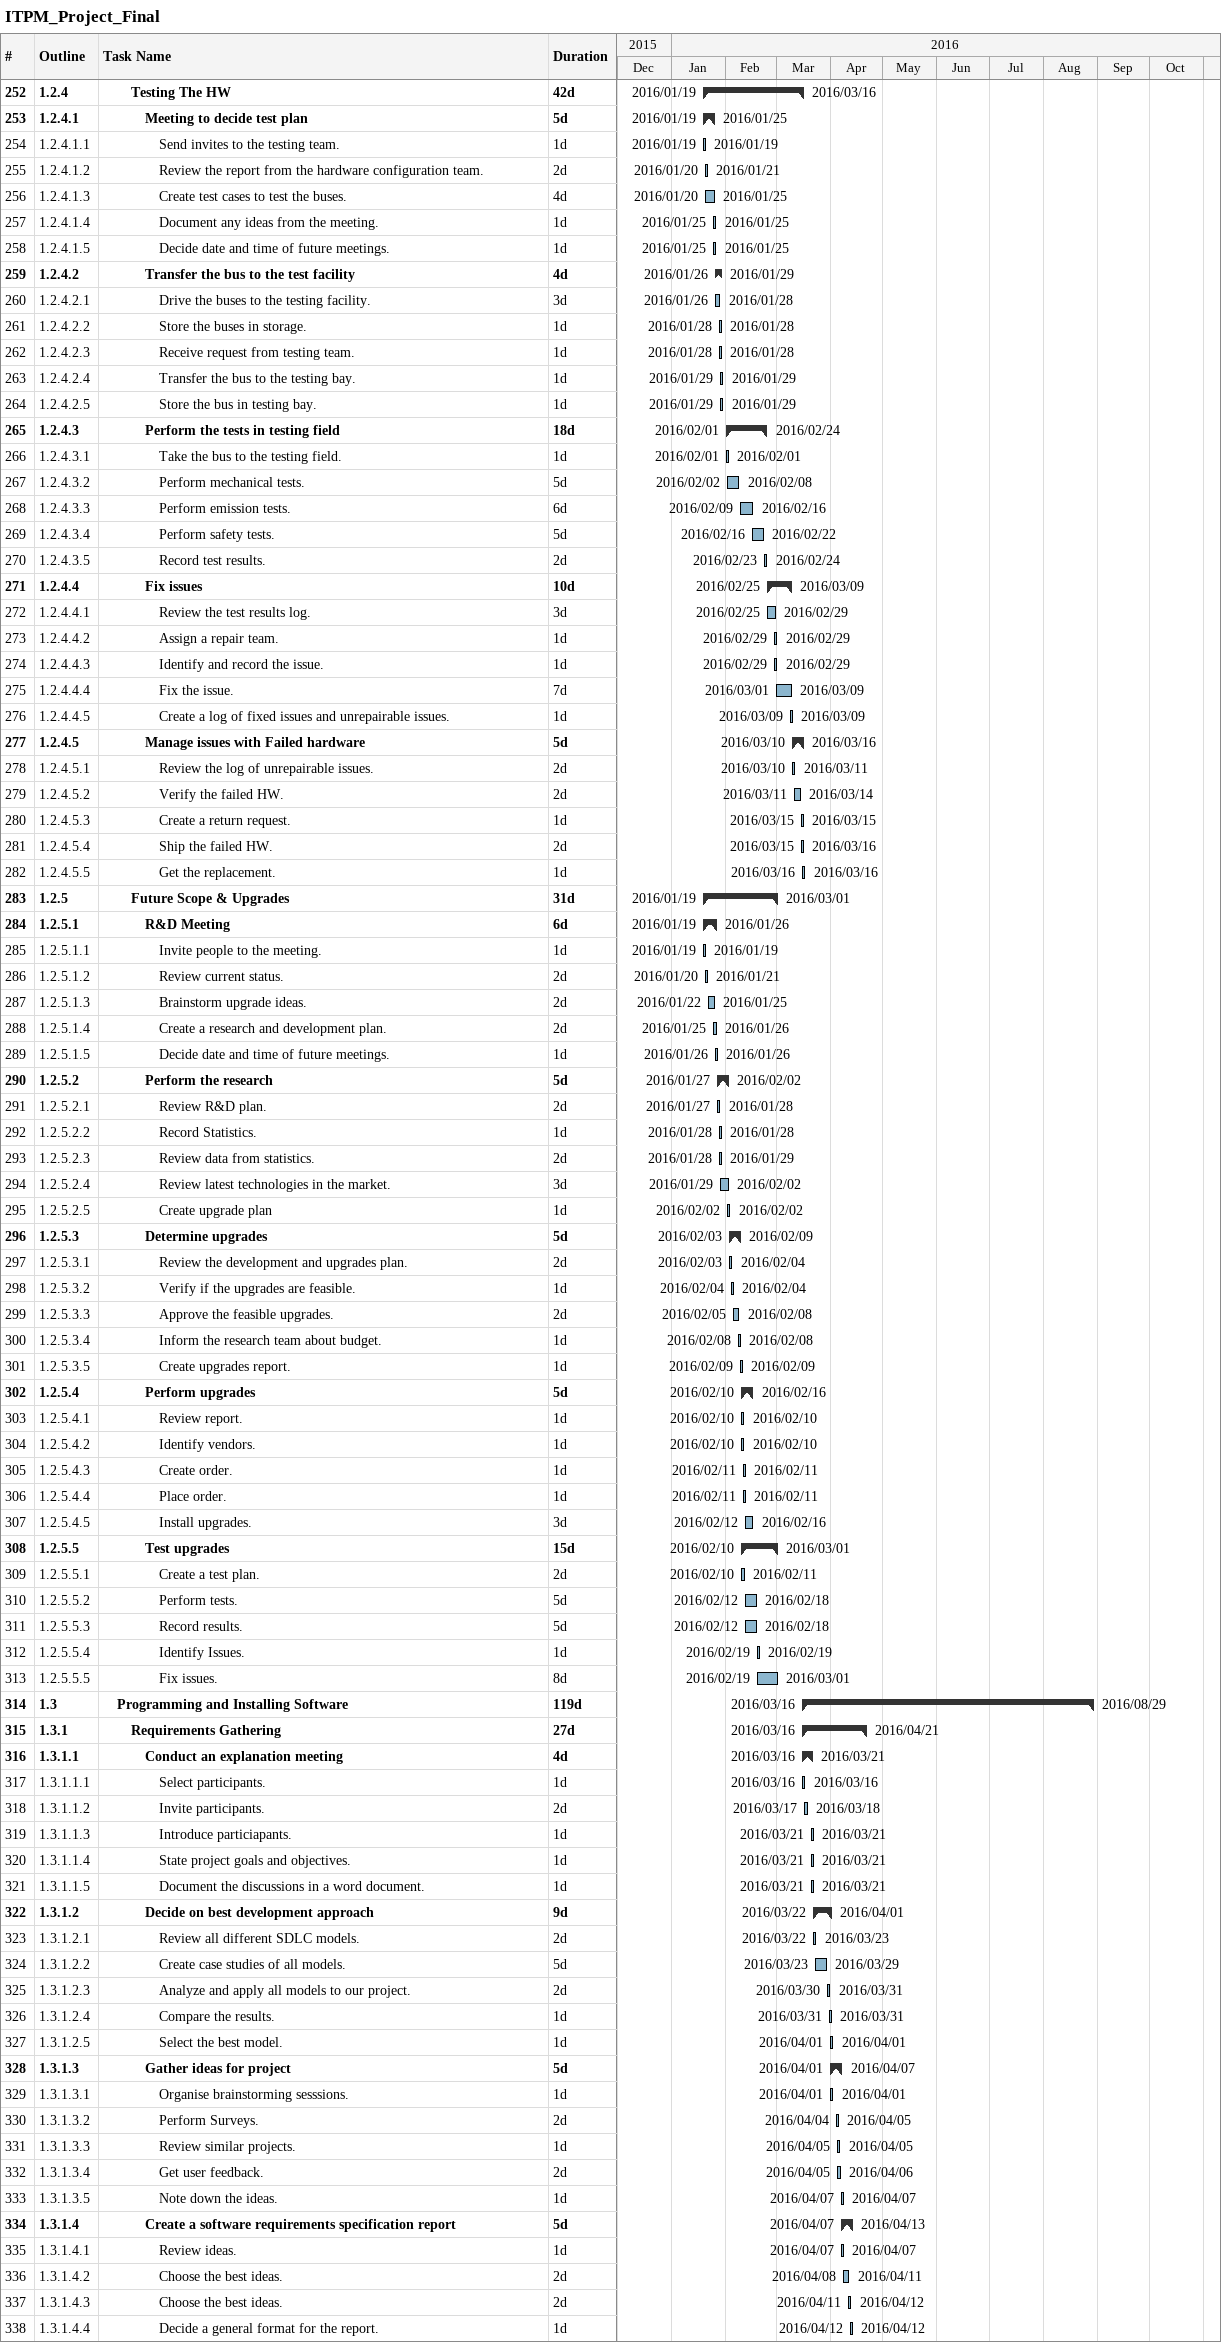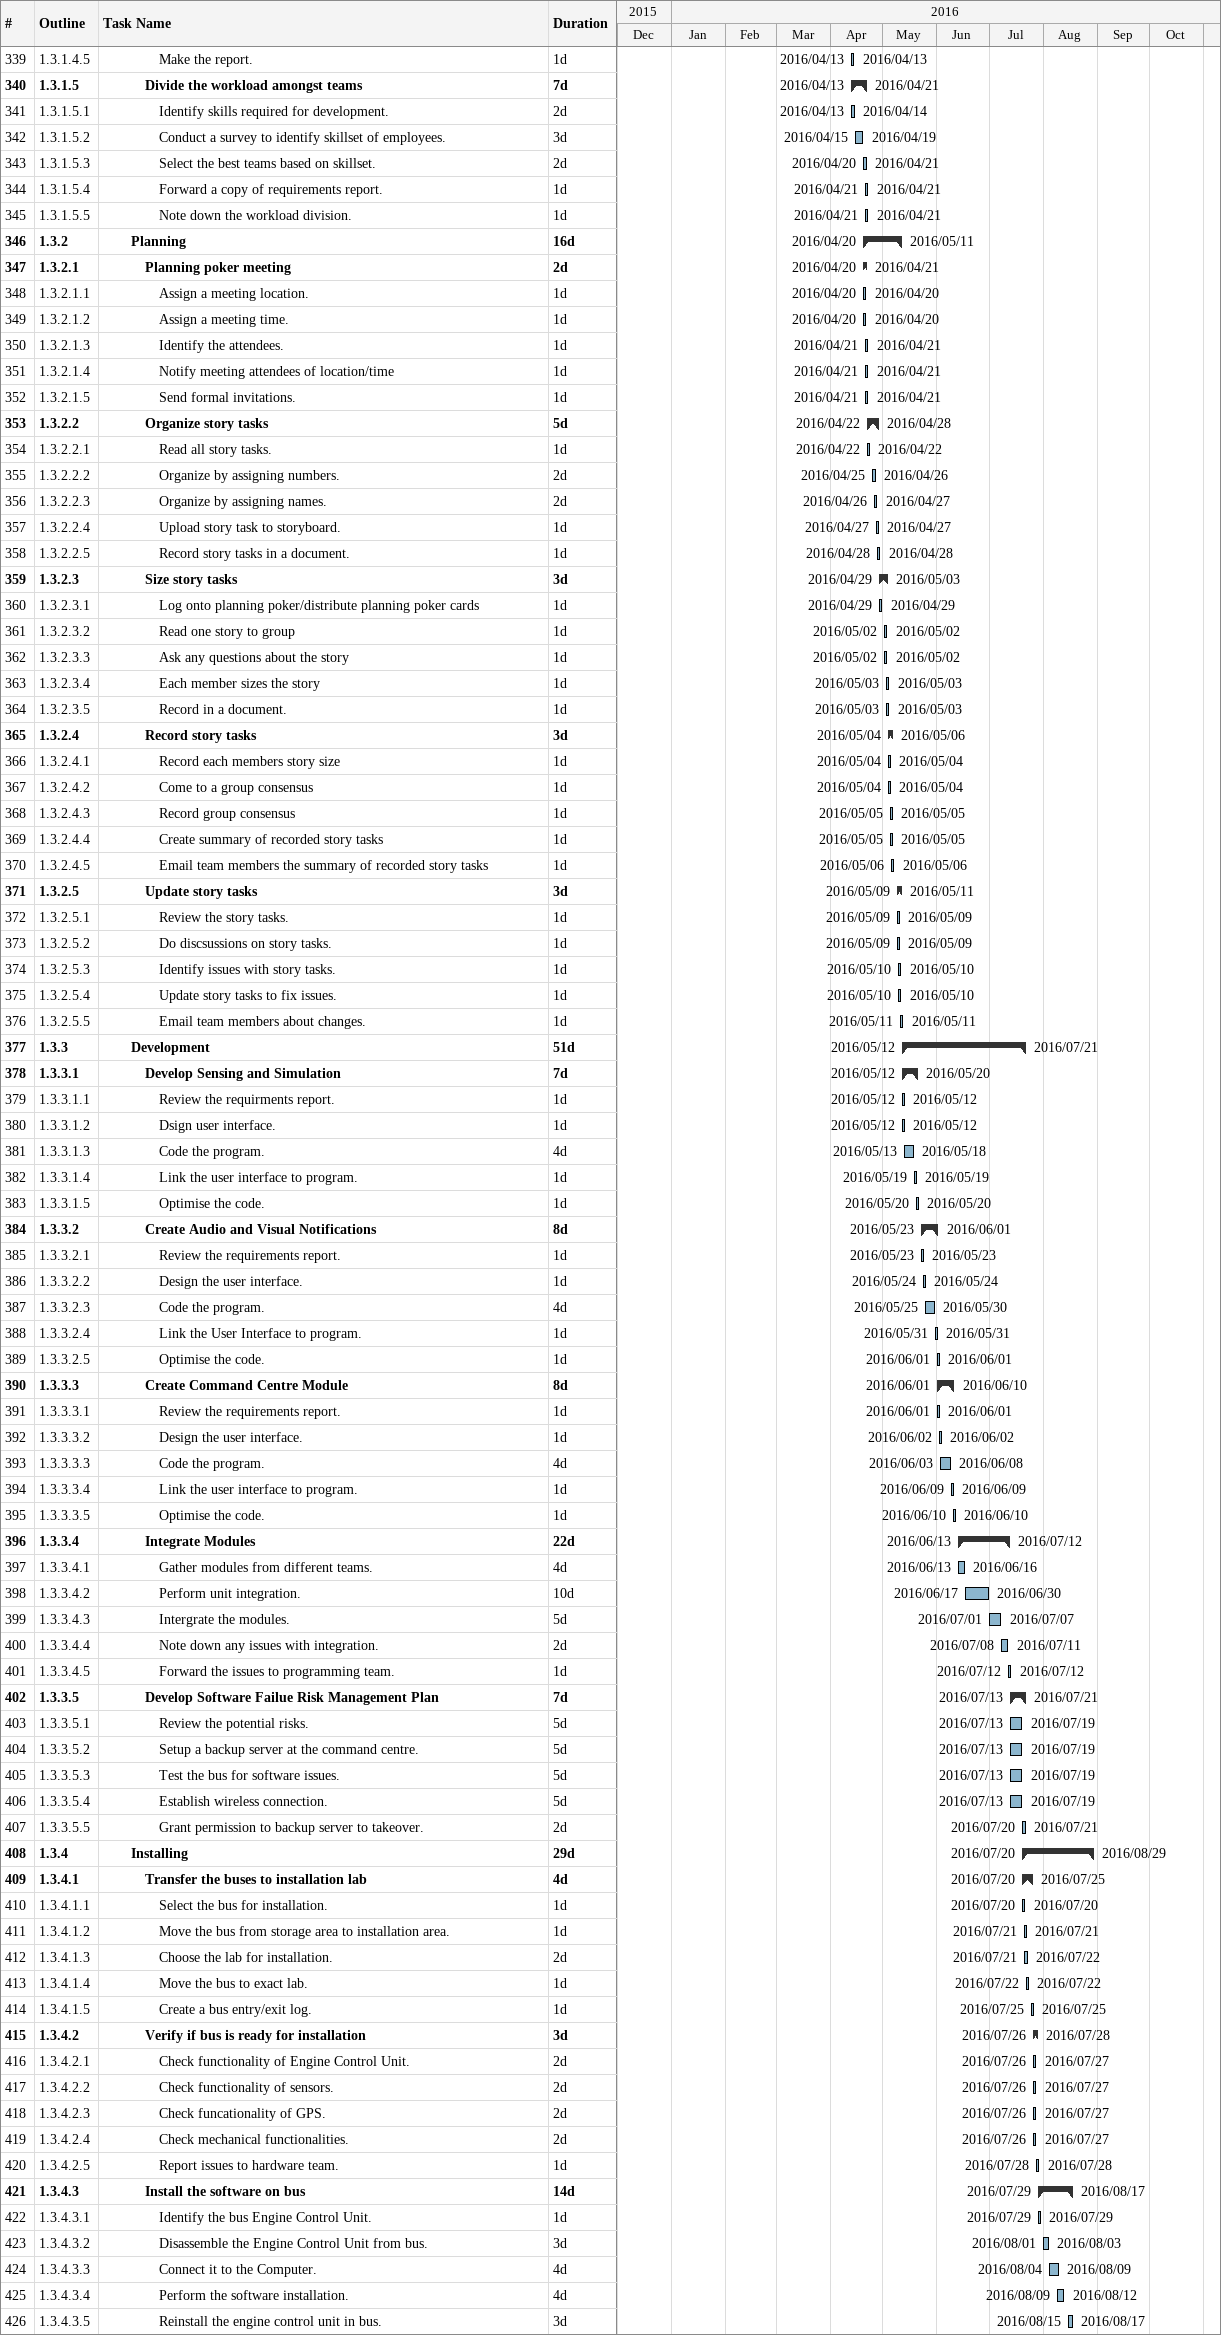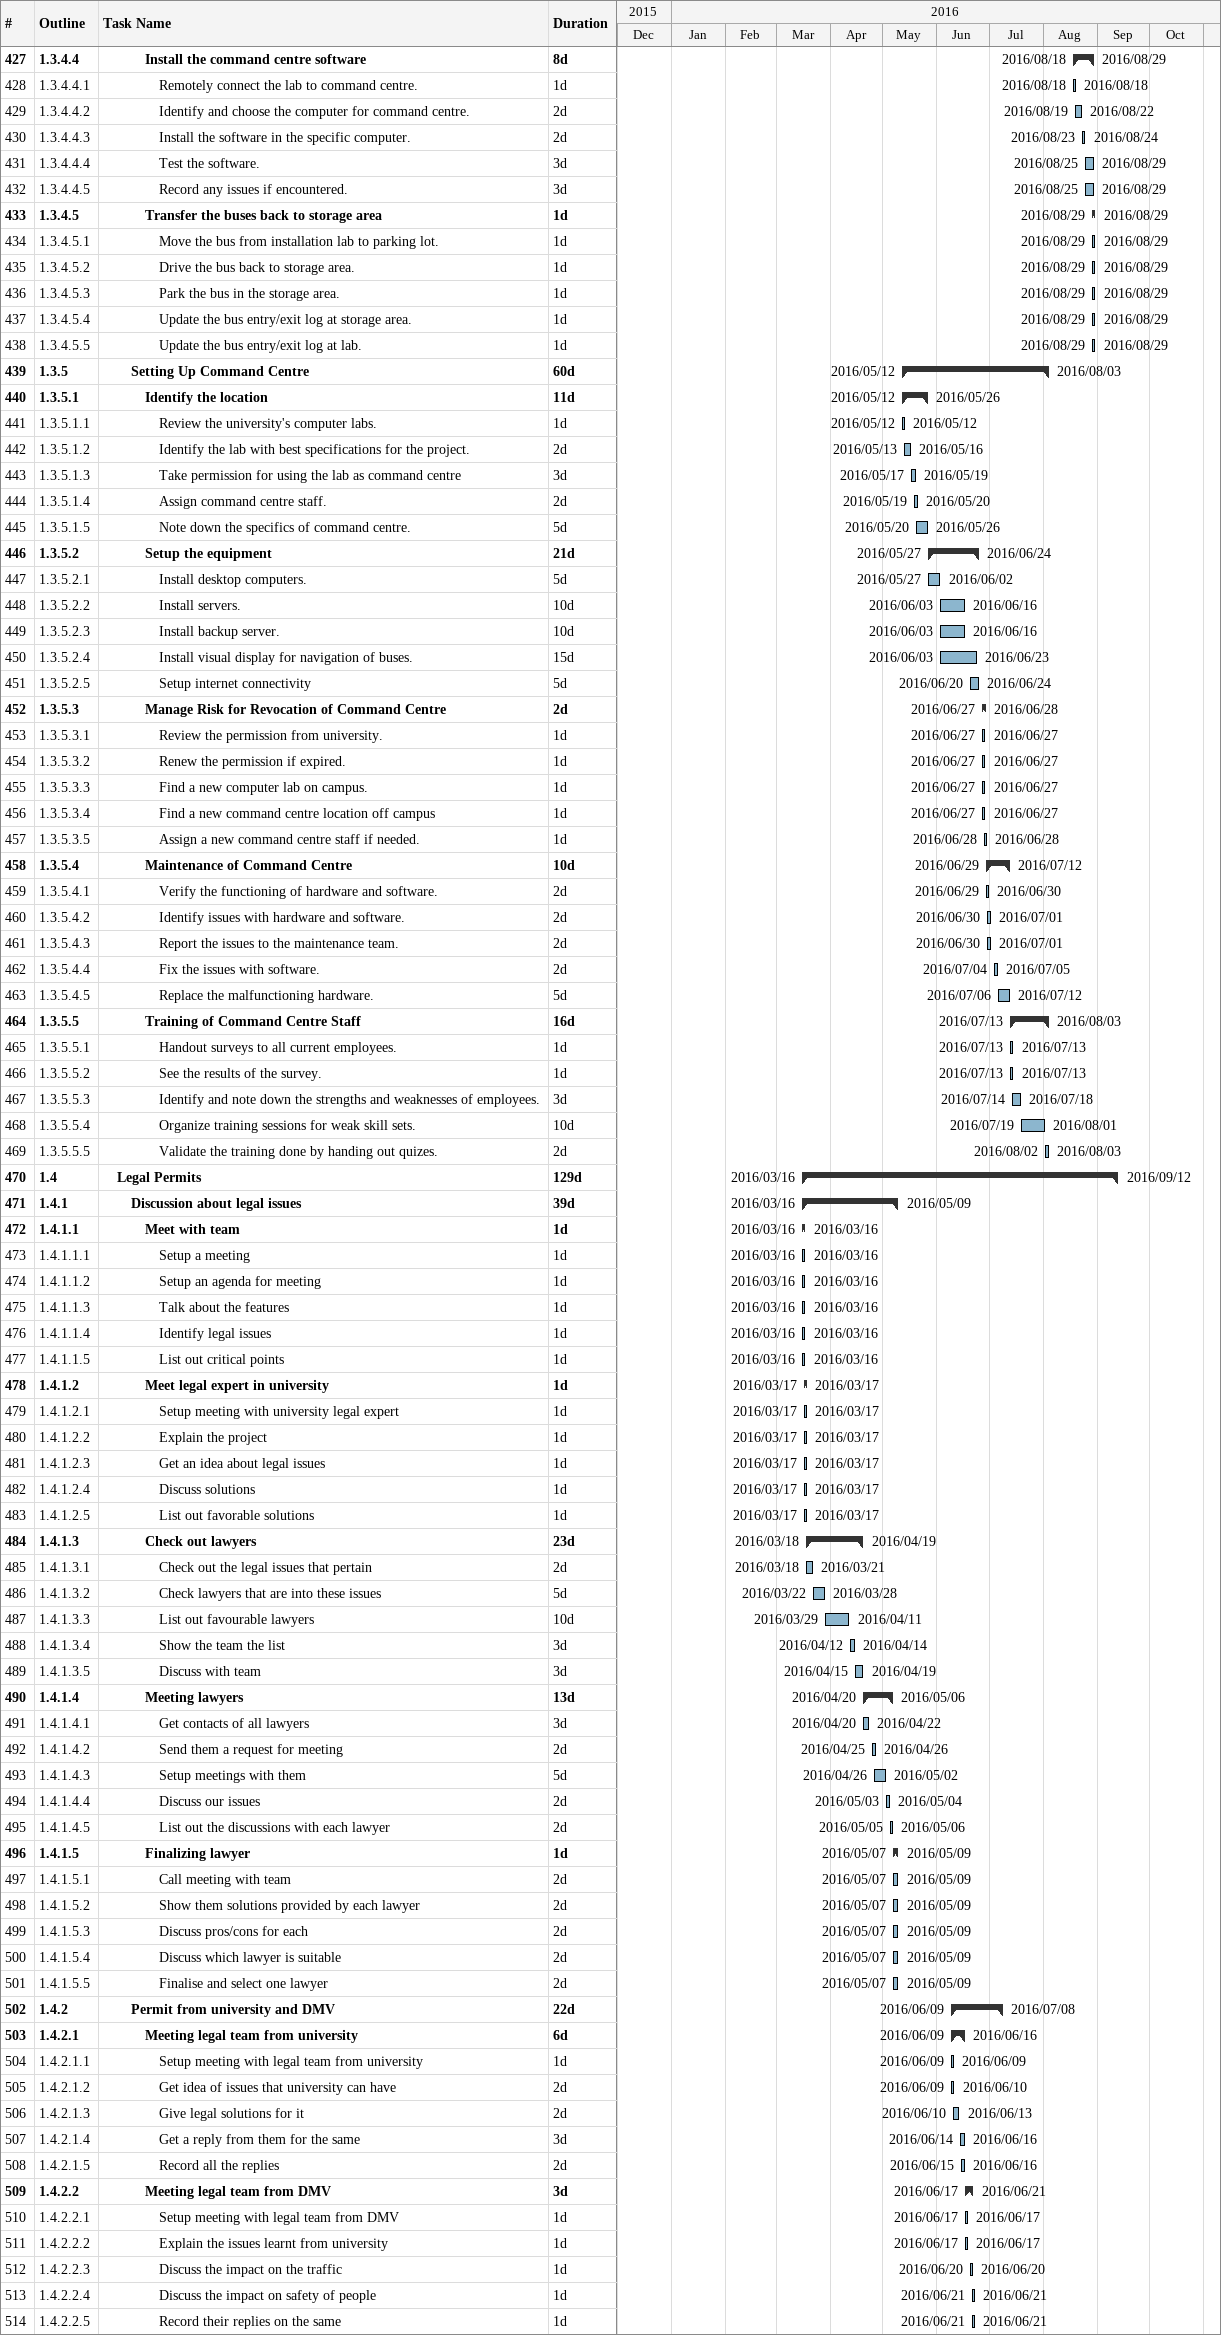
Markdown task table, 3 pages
ITPM_Project_Final

| ID | WBS | Task | Duration | Start | Finish |
|---|---|---|---|---|---|
| 252 | 1.2.4 | **Testing The HW** | 42d | 2016-01-19 | 2016-03-16 |
| 253 | 1.2.4.1 | **Meeting to decide test plan** | 5d | 2016-01-19 | 2016-01-25 |
| 254 | 1.2.4.1.1 | Send invites to the testing team. | 1d | 2016-01-19 | 2016-01-19 |
| 255 | 1.2.4.1.2 | Review the report from the hardware configuration team. | 2d | 2016-01-20 | 2016-01-21 |
| 256 | 1.2.4.1.3 | Create test cases to test the buses. | 4d | 2016-01-20 | 2016-01-25 |
| 257 | 1.2.4.1.4 | Document any ideas from the meeting. | 1d | 2016-01-25 | 2016-01-25 |
| 258 | 1.2.4.1.5 | Decide date and time of future meetings. | 1d | 2016-01-25 | 2016-01-25 |
| 259 | 1.2.4.2 | **Transfer the bus to the test facility** | 4d | 2016-01-26 | 2016-01-29 |
| 260 | 1.2.4.2.1 | Drive the buses to the testing facility. | 3d | 2016-01-26 | 2016-01-28 |
| 261 | 1.2.4.2.2 | Store the buses in storage. | 1d | 2016-01-28 | 2016-01-28 |
| 262 | 1.2.4.2.3 | Receive request from testing team. | 1d | 2016-01-28 | 2016-01-28 |
| 263 | 1.2.4.2.4 | Transfer the bus to the testing bay. | 1d | 2016-01-29 | 2016-01-29 |
| 264 | 1.2.4.2.5 | Store the bus in testing bay. | 1d | 2016-01-29 | 2016-01-29 |
| 265 | 1.2.4.3 | **Perform the tests in testing field** | 18d | 2016-02-01 | 2016-02-24 |
| 266 | 1.2.4.3.1 | Take the bus to the testing field. | 1d | 2016-02-01 | 2016-02-01 |
| 267 | 1.2.4.3.2 | Perform mechanical tests. | 5d | 2016-02-02 | 2016-02-08 |
| 268 | 1.2.4.3.3 | Perform emission tests. | 6d | 2016-02-09 | 2016-02-16 |
| 269 | 1.2.4.3.4 | Perform safety tests. | 5d | 2016-02-16 | 2016-02-22 |
| 270 | 1.2.4.3.5 | Record test results. | 2d | 2016-02-23 | 2016-02-24 |
| 271 | 1.2.4.4 | **Fix issues** | 10d | 2016-02-25 | 2016-03-09 |
| 272 | 1.2.4.4.1 | Review the test results log. | 3d | 2016-02-25 | 2016-02-29 |
| 273 | 1.2.4.4.2 | Assign a repair team. | 1d | 2016-02-29 | 2016-02-29 |
| 274 | 1.2.4.4.3 | Identify and record the issue. | 1d | 2016-02-29 | 2016-02-29 |
| 275 | 1.2.4.4.4 | Fix the issue. | 7d | 2016-03-01 | 2016-03-09 |
| 276 | 1.2.4.4.5 | Create a log of fixed issues and unrepairable issues. | 1d | 2016-03-09 | 2016-03-09 |
| 277 | 1.2.4.5 | **Manage issues with Failed hardware** | 5d | 2016-03-10 | 2016-03-16 |
| 278 | 1.2.4.5.1 | Review the log of unrepairable issues. | 2d | 2016-03-10 | 2016-03-11 |
| 279 | 1.2.4.5.2 | Verify the failed HW. | 2d | 2016-03-11 | 2016-03-14 |
| 280 | 1.2.4.5.3 | Create a return request. | 1d | 2016-03-15 | 2016-03-15 |
| 281 | 1.2.4.5.4 | Ship the failed HW. | 2d | 2016-03-15 | 2016-03-16 |
| 282 | 1.2.4.5.5 | Get the replacement. | 1d | 2016-03-16 | 2016-03-16 |
| 283 | 1.2.5 | **Future Scope & Upgrades** | 31d | 2016-01-19 | 2016-03-01 |
| 284 | 1.2.5.1 | **R&D Meeting** | 6d | 2016-01-19 | 2016-01-26 |
| 285 | 1.2.5.1.1 | Invite people to the meeting. | 1d | 2016-01-19 | 2016-01-19 |
| 286 | 1.2.5.1.2 | Review current status. | 2d | 2016-01-20 | 2016-01-21 |
| 287 | 1.2.5.1.3 | Brainstorm upgrade ideas. | 2d | 2016-01-22 | 2016-01-25 |
| 288 | 1.2.5.1.4 | Create a research and development plan. | 2d | 2016-01-25 | 2016-01-26 |
| 289 | 1.2.5.1.5 | Decide date and time of future meetings. | 1d | 2016-01-26 | 2016-01-26 |
| 290 | 1.2.5.2 | **Perform the research** | 5d | 2016-01-27 | 2016-02-02 |
| 291 | 1.2.5.2.1 | Review R&D plan. | 2d | 2016-01-27 | 2016-01-28 |
| 292 | 1.2.5.2.2 | Record Statistics. | 1d | 2016-01-28 | 2016-01-28 |
| 293 | 1.2.5.2.3 | Review data from statistics. | 2d | 2016-01-28 | 2016-01-29 |
| 294 | 1.2.5.2.4 | Review latest technologies in the market. | 3d | 2016-01-29 | 2016-02-02 |
| 295 | 1.2.5.2.5 | Create upgrade plan | 1d | 2016-02-02 | 2016-02-02 |
| 296 | 1.2.5.3 | **Determine upgrades** | 5d | 2016-02-03 | 2016-02-09 |
| 297 | 1.2.5.3.1 | Review the development and upgrades plan. | 2d | 2016-02-03 | 2016-02-04 |
| 298 | 1.2.5.3.2 | Verify if the upgrades are feasible. | 1d | 2016-02-04 | 2016-02-04 |
| 299 | 1.2.5.3.3 | Approve the feasible upgrades. | 2d | 2016-02-05 | 2016-02-08 |
| 300 | 1.2.5.3.4 | Inform the research team about budget. | 1d | 2016-02-08 | 2016-02-08 |
| 301 | 1.2.5.3.5 | Create upgrades report. | 1d | 2016-02-09 | 2016-02-09 |
| 302 | 1.2.5.4 | **Perform upgrades** | 5d | 2016-02-10 | 2016-02-16 |
| 303 | 1.2.5.4.1 | Review report. | 1d | 2016-02-10 | 2016-02-10 |
| 304 | 1.2.5.4.2 | Identify vendors. | 1d | 2016-02-10 | 2016-02-10 |
| 305 | 1.2.5.4.3 | Create order. | 1d | 2016-02-11 | 2016-02-11 |
| 306 | 1.2.5.4.4 | Place order. | 1d | 2016-02-11 | 2016-02-11 |
| 307 | 1.2.5.4.5 | Install upgrades. | 3d | 2016-02-12 | 2016-02-16 |
| 308 | 1.2.5.5 | **Test upgrades** | 15d | 2016-02-10 | 2016-03-01 |
| 309 | 1.2.5.5.1 | Create a test plan. | 2d | 2016-02-10 | 2016-02-11 |
| 310 | 1.2.5.5.2 | Perform tests. | 5d | 2016-02-12 | 2016-02-18 |
| 311 | 1.2.5.5.3 | Record results. | 5d | 2016-02-12 | 2016-02-18 |
| 312 | 1.2.5.5.4 | Identify Issues. | 1d | 2016-02-19 | 2016-02-19 |
| 313 | 1.2.5.5.5 | Fix issues. | 8d | 2016-02-19 | 2016-03-01 |
| 314 | 1.3 | **Programming and Installing Software** | 119d | 2016-03-16 | 2016-08-29 |
| 315 | 1.3.1 | **Requirements Gathering** | 27d | 2016-03-16 | 2016-04-21 |
| 316 | 1.3.1.1 | **Conduct an explanation meeting** | 4d | 2016-03-16 | 2016-03-21 |
| 317 | 1.3.1.1.1 | Select participants. | 1d | 2016-03-16 | 2016-03-16 |
| 318 | 1.3.1.1.2 | Invite participants. | 2d | 2016-03-17 | 2016-03-18 |
| 319 | 1.3.1.1.3 | Introduce particiapants. | 1d | 2016-03-21 | 2016-03-21 |
| 320 | 1.3.1.1.4 | State project goals and objectives. | 1d | 2016-03-21 | 2016-03-21 |
| 321 | 1.3.1.1.5 | Document the discussions in a word document. | 1d | 2016-03-21 | 2016-03-21 |
| 322 | 1.3.1.2 | **Decide on best development approach** | 9d | 2016-03-22 | 2016-04-01 |
| 323 | 1.3.1.2.1 | Review all different SDLC models. | 2d | 2016-03-22 | 2016-03-23 |
| 324 | 1.3.1.2.2 | Create case studies of all models. | 5d | 2016-03-23 | 2016-03-29 |
| 325 | 1.3.1.2.3 | Analyze and apply all models to our project. | 2d | 2016-03-30 | 2016-03-31 |
| 326 | 1.3.1.2.4 | Compare the results. | 1d | 2016-03-31 | 2016-03-31 |
| 327 | 1.3.1.2.5 | Select the best model. | 1d | 2016-04-01 | 2016-04-01 |
| 328 | 1.3.1.3 | **Gather ideas for project** | 5d | 2016-04-01 | 2016-04-07 |
| 329 | 1.3.1.3.1 | Organise brainstorming sesssions. | 1d | 2016-04-01 | 2016-04-01 |
| 330 | 1.3.1.3.2 | Perform Surveys. | 2d | 2016-04-04 | 2016-04-05 |
| 331 | 1.3.1.3.3 | Review similar projects. | 1d | 2016-04-05 | 2016-04-05 |
| 332 | 1.3.1.3.4 | Get user feedback. | 2d | 2016-04-05 | 2016-04-06 |
| 333 | 1.3.1.3.5 | Note down the ideas. | 1d | 2016-04-07 | 2016-04-07 |
| 334 | 1.3.1.4 | **Create a software requirements specification report** | 5d | 2016-04-07 | 2016-04-13 |
| 335 | 1.3.1.4.1 | Review ideas. | 1d | 2016-04-07 | 2016-04-07 |
| 336 | 1.3.1.4.2 | Choose the best ideas. | 2d | 2016-04-08 | 2016-04-11 |
| 337 | 1.3.1.4.3 | Choose the best ideas. | 2d | 2016-04-11 | 2016-04-12 |
| 338 | 1.3.1.4.4 | Decide a general format for the report. | 1d | 2016-04-12 | 2016-04-12 |
| 339 | 1.3.1.4.5 | Make the report. | 1d | 2016-04-13 | 2016-04-13 |
| 340 | 1.3.1.5 | **Divide the workload amongst teams** | 7d | 2016-04-13 | 2016-04-21 |
| 341 | 1.3.1.5.1 | Identify skills required for development. | 2d | 2016-04-13 | 2016-04-14 |
| 342 | 1.3.1.5.2 | Conduct a survey to identify skillset of employees. | 3d | 2016-04-15 | 2016-04-19 |
| 343 | 1.3.1.5.3 | Select the best teams based on skillset. | 2d | 2016-04-20 | 2016-04-21 |
| 344 | 1.3.1.5.4 | Forward a copy of requirements report. | 1d | 2016-04-21 | 2016-04-21 |
| 345 | 1.3.1.5.5 | Note down the workload division. | 1d | 2016-04-21 | 2016-04-21 |
| 346 | 1.3.2 | **Planning** | 16d | 2016-04-20 | 2016-05-11 |
| 347 | 1.3.2.1 | **Planning poker meeting** | 2d | 2016-04-20 | 2016-04-21 |
| 348 | 1.3.2.1.1 | Assign a meeting location. | 1d | 2016-04-20 | 2016-04-20 |
| 349 | 1.3.2.1.2 | Assign a meeting time. | 1d | 2016-04-20 | 2016-04-20 |
| 350 | 1.3.2.1.3 | Identify the attendees. | 1d | 2016-04-21 | 2016-04-21 |
| 351 | 1.3.2.1.4 | Notify meeting attendees of location/time | 1d | 2016-04-21 | 2016-04-21 |
| 352 | 1.3.2.1.5 | Send formal invitations. | 1d | 2016-04-21 | 2016-04-21 |
| 353 | 1.3.2.2 | **Organize story tasks** | 5d | 2016-04-22 | 2016-04-28 |
| 354 | 1.3.2.2.1 | Read all story tasks. | 1d | 2016-04-22 | 2016-04-22 |
| 355 | 1.3.2.2.2 | Organize by assigning numbers. | 2d | 2016-04-25 | 2016-04-26 |
| 356 | 1.3.2.2.3 | Organize by assigning names. | 2d | 2016-04-26 | 2016-04-27 |
| 357 | 1.3.2.2.4 | Upload story task to storyboard. | 1d | 2016-04-27 | 2016-04-27 |
| 358 | 1.3.2.2.5 | Record story tasks in a document. | 1d | 2016-04-28 | 2016-04-28 |
| 359 | 1.3.2.3 | **Size story tasks** | 3d | 2016-04-29 | 2016-05-03 |
| 360 | 1.3.2.3.1 | Log onto planning poker/distribute planning poker cards | 1d | 2016-04-29 | 2016-04-29 |
| 361 | 1.3.2.3.2 | Read one story to group | 1d | 2016-05-02 | 2016-05-02 |
| 362 | 1.3.2.3.3 | Ask any questions about the story | 1d | 2016-05-02 | 2016-05-02 |
| 363 | 1.3.2.3.4 | Each member sizes the story | 1d | 2016-05-03 | 2016-05-03 |
| 364 | 1.3.2.3.5 | Record in a document. | 1d | 2016-05-03 | 2016-05-03 |
| 365 | 1.3.2.4 | **Record story tasks** | 3d | 2016-05-04 | 2016-05-06 |
| 366 | 1.3.2.4.1 | Record each members story size | 1d | 2016-05-04 | 2016-05-04 |
| 367 | 1.3.2.4.2 | Come to a group consensus | 1d | 2016-05-04 | 2016-05-04 |
| 368 | 1.3.2.4.3 | Record group consensus | 1d | 2016-05-05 | 2016-05-05 |
| 369 | 1.3.2.4.4 | Create summary of recorded story tasks | 1d | 2016-05-05 | 2016-05-05 |
| 370 | 1.3.2.4.5 | Email team members the summary of recorded story tasks | 1d | 2016-05-06 | 2016-05-06 |
| 371 | 1.3.2.5 | **Update story tasks** | 3d | 2016-05-09 | 2016-05-11 |
| 372 | 1.3.2.5.1 | Review the story tasks. | 1d | 2016-05-09 | 2016-05-09 |
| 373 | 1.3.2.5.2 | Do discsussions on story tasks. | 1d | 2016-05-09 | 2016-05-09 |
| 374 | 1.3.2.5.3 | Identify issues with story tasks. | 1d | 2016-05-10 | 2016-05-10 |
| 375 | 1.3.2.5.4 | Update story tasks to fix issues. | 1d | 2016-05-10 | 2016-05-10 |
| 376 | 1.3.2.5.5 | Email team members about changes. | 1d | 2016-05-11 | 2016-05-11 |
| 377 | 1.3.3 | **Development** | 51d | 2016-05-12 | 2016-07-21 |
| 378 | 1.3.3.1 | **Develop Sensing and Simulation** | 7d | 2016-05-12 | 2016-05-20 |
| 379 | 1.3.3.1.1 | Review the requirments report. | 1d | 2016-05-12 | 2016-05-12 |
| 380 | 1.3.3.1.2 | Dsign user interface. | 1d | 2016-05-12 | 2016-05-12 |
| 381 | 1.3.3.1.3 | Code the program. | 4d | 2016-05-13 | 2016-05-18 |
| 382 | 1.3.3.1.4 | Link the user interface to program. | 1d | 2016-05-19 | 2016-05-19 |
| 383 | 1.3.3.1.5 | Optimise the code. | 1d | 2016-05-20 | 2016-05-20 |
| 384 | 1.3.3.2 | **Create Audio and Visual Notifications** | 8d | 2016-05-23 | 2016-06-01 |
| 385 | 1.3.3.2.1 | Review the requirements report. | 1d | 2016-05-23 | 2016-05-23 |
| 386 | 1.3.3.2.2 | Design the user interface. | 1d | 2016-05-24 | 2016-05-24 |
| 387 | 1.3.3.2.3 | Code the program. | 4d | 2016-05-25 | 2016-05-30 |
| 388 | 1.3.3.2.4 | Link the User Interface to program. | 1d | 2016-05-31 | 2016-05-31 |
| 389 | 1.3.3.2.5 | Optimise the code. | 1d | 2016-06-01 | 2016-06-01 |
| 390 | 1.3.3.3 | **Create Command Centre Module** | 8d | 2016-06-01 | 2016-06-10 |
| 391 | 1.3.3.3.1 | Review the requirements report. | 1d | 2016-06-01 | 2016-06-01 |
| 392 | 1.3.3.3.2 | Design the user interface. | 1d | 2016-06-02 | 2016-06-02 |
| 393 | 1.3.3.3.3 | Code the program. | 4d | 2016-06-03 | 2016-06-08 |
| 394 | 1.3.3.3.4 | Link the user interface to program. | 1d | 2016-06-09 | 2016-06-09 |
| 395 | 1.3.3.3.5 | Optimise the code. | 1d | 2016-06-10 | 2016-06-10 |
| 396 | 1.3.3.4 | **Integrate Modules** | 22d | 2016-06-13 | 2016-07-12 |
| 397 | 1.3.3.4.1 | Gather modules from different teams. | 4d | 2016-06-13 | 2016-06-16 |
| 398 | 1.3.3.4.2 | Perform unit integration. | 10d | 2016-06-17 | 2016-06-30 |
| 399 | 1.3.3.4.3 | Intergrate the modules. | 5d | 2016-07-01 | 2016-07-07 |
| 400 | 1.3.3.4.4 | Note down any issues with integration. | 2d | 2016-07-08 | 2016-07-11 |
| 401 | 1.3.3.4.5 | Forward the issues to programming team. | 1d | 2016-07-12 | 2016-07-12 |
| 402 | 1.3.3.5 | **Develop Software Failue Risk Management Plan** | 7d | 2016-07-13 | 2016-07-21 |
| 403 | 1.3.3.5.1 | Review the potential risks. | 5d | 2016-07-13 | 2016-07-19 |
| 404 | 1.3.3.5.2 | Setup a backup server at the command centre. | 5d | 2016-07-13 | 2016-07-19 |
| 405 | 1.3.3.5.3 | Test the bus for software issues. | 5d | 2016-07-13 | 2016-07-19 |
| 406 | 1.3.3.5.4 | Establish wireless connection. | 5d | 2016-07-13 | 2016-07-19 |
| 407 | 1.3.3.5.5 | Grant permission to backup server to takeover. | 2d | 2016-07-20 | 2016-07-21 |
| 408 | 1.3.4 | **Installing** | 29d | 2016-07-20 | 2016-08-29 |
| 409 | 1.3.4.1 | **Transfer the buses to installation lab** | 4d | 2016-07-20 | 2016-07-25 |
| 410 | 1.3.4.1.1 | Select the bus for installation. | 1d | 2016-07-20 | 2016-07-20 |
| 411 | 1.3.4.1.2 | Move the bus from storage area to installation area. | 1d | 2016-07-21 | 2016-07-21 |
| 412 | 1.3.4.1.3 | Choose the lab for installation. | 2d | 2016-07-21 | 2016-07-22 |
| 413 | 1.3.4.1.4 | Move the bus to exact lab. | 1d | 2016-07-22 | 2016-07-22 |
| 414 | 1.3.4.1.5 | Create a bus entry/exit log. | 1d | 2016-07-25 | 2016-07-25 |
| 415 | 1.3.4.2 | **Verify if bus is ready for installation** | 3d | 2016-07-26 | 2016-07-28 |
| 416 | 1.3.4.2.1 | Check functionality of Engine Control Unit. | 2d | 2016-07-26 | 2016-07-27 |
| 417 | 1.3.4.2.2 | Check functionality of sensors. | 2d | 2016-07-26 | 2016-07-27 |
| 418 | 1.3.4.2.3 | Check funcationality of GPS. | 2d | 2016-07-26 | 2016-07-27 |
| 419 | 1.3.4.2.4 | Check mechanical functionalities. | 2d | 2016-07-26 | 2016-07-27 |
| 420 | 1.3.4.2.5 | Report issues to hardware team. | 1d | 2016-07-28 | 2016-07-28 |
| 421 | 1.3.4.3 | **Install the software on bus** | 14d | 2016-07-29 | 2016-08-17 |
| 422 | 1.3.4.3.1 | Identify the bus Engine Control Unit. | 1d | 2016-07-29 | 2016-07-29 |
| 423 | 1.3.4.3.2 | Disassemble the Engine Control Unit from bus. | 3d | 2016-08-01 | 2016-08-03 |
| 424 | 1.3.4.3.3 | Connect it to the Computer. | 4d | 2016-08-04 | 2016-08-09 |
| 425 | 1.3.4.3.4 | Perform the software installation. | 4d | 2016-08-09 | 2016-08-12 |
| 426 | 1.3.4.3.5 | Reinstall the engine control unit in bus. | 3d | 2016-08-15 | 2016-08-17 |
| 427 | 1.3.4.4 | **Install the command centre software** | 8d | 2016-08-18 | 2016-08-29 |
| 428 | 1.3.4.4.1 | Remotely connect the lab to command centre. | 1d | 2016-08-18 | 2016-08-18 |
| 429 | 1.3.4.4.2 | Identify and choose the computer for command centre. | 2d | 2016-08-19 | 2016-08-22 |
| 430 | 1.3.4.4.3 | Install the software in the specific computer. | 2d | 2016-08-23 | 2016-08-24 |
| 431 | 1.3.4.4.4 | Test the software. | 3d | 2016-08-25 | 2016-08-29 |
| 432 | 1.3.4.4.5 | Record any issues if encountered. | 3d | 2016-08-25 | 2016-08-29 |
| 433 | 1.3.4.5 | **Transfer the buses back to storage area** | 1d | 2016-08-29 | 2016-08-29 |
| 434 | 1.3.4.5.1 | Move the bus from installation lab to parking lot. | 1d | 2016-08-29 | 2016-08-29 |
| 435 | 1.3.4.5.2 | Drive the bus back to storage area. | 1d | 2016-08-29 | 2016-08-29 |
| 436 | 1.3.4.5.3 | Park the bus in the storage area. | 1d | 2016-08-29 | 2016-08-29 |
| 437 | 1.3.4.5.4 | Update the bus entry/exit log at storage area. | 1d | 2016-08-29 | 2016-08-29 |
| 438 | 1.3.4.5.5 | Update the bus entry/exit log at lab. | 1d | 2016-08-29 | 2016-08-29 |
| 439 | 1.3.5 | **Setting Up Command Centre** | 60d | 2016-05-12 | 2016-08-03 |
| 440 | 1.3.5.1 | **Identify the location** | 11d | 2016-05-12 | 2016-05-26 |
| 441 | 1.3.5.1.1 | Review the university's computer labs. | 1d | 2016-05-12 | 2016-05-12 |
| 442 | 1.3.5.1.2 | Identify the lab with best specifications for the project. | 2d | 2016-05-13 | 2016-05-16 |
| 443 | 1.3.5.1.3 | Take permission for using the lab as command centre | 3d | 2016-05-17 | 2016-05-19 |
| 444 | 1.3.5.1.4 | Assign command centre staff. | 2d | 2016-05-19 | 2016-05-20 |
| 445 | 1.3.5.1.5 | Note down the specifics of command centre. | 5d | 2016-05-20 | 2016-05-26 |
| 446 | 1.3.5.2 | **Setup the equipment** | 21d | 2016-05-27 | 2016-06-24 |
| 447 | 1.3.5.2.1 | Install desktop computers. | 5d | 2016-05-27 | 2016-06-02 |
| 448 | 1.3.5.2.2 | Install servers. | 10d | 2016-06-03 | 2016-06-16 |
| 449 | 1.3.5.2.3 | Install backup server. | 10d | 2016-06-03 | 2016-06-16 |
| 450 | 1.3.5.2.4 | Install visual display for navigation of buses. | 15d | 2016-06-03 | 2016-06-23 |
| 451 | 1.3.5.2.5 | Setup internet connectivity | 5d | 2016-06-20 | 2016-06-24 |
| 452 | 1.3.5.3 | **Manage Risk for Revocation of Command Centre** | 2d | 2016-06-27 | 2016-06-28 |
| 453 | 1.3.5.3.1 | Review the permission from university. | 1d | 2016-06-27 | 2016-06-27 |
| 454 | 1.3.5.3.2 | Renew the permission if expired. | 1d | 2016-06-27 | 2016-06-27 |
| 455 | 1.3.5.3.3 | Find a new computer lab on campus. | 1d | 2016-06-27 | 2016-06-27 |
| 456 | 1.3.5.3.4 | Find a new command centre location off campus | 1d | 2016-06-27 | 2016-06-27 |
| 457 | 1.3.5.3.5 | Assign a new command centre staff if needed. | 1d | 2016-06-28 | 2016-06-28 |
| 458 | 1.3.5.4 | **Maintenance of Command Centre** | 10d | 2016-06-29 | 2016-07-12 |
| 459 | 1.3.5.4.1 | Verify the functioning of hardware and software. | 2d | 2016-06-29 | 2016-06-30 |
| 460 | 1.3.5.4.2 | Identify issues with hardware and software. | 2d | 2016-06-30 | 2016-07-01 |
| 461 | 1.3.5.4.3 | Report the issues to the maintenance team. | 2d | 2016-06-30 | 2016-07-01 |
| 462 | 1.3.5.4.4 | Fix the issues with software. | 2d | 2016-07-04 | 2016-07-05 |
| 463 | 1.3.5.4.5 | Replace the malfunctioning hardware. | 5d | 2016-07-06 | 2016-07-12 |
| 464 | 1.3.5.5 | **Training of Command Centre Staff** | 16d | 2016-07-13 | 2016-08-03 |
| 465 | 1.3.5.5.1 | Handout surveys to all current employees. | 1d | 2016-07-13 | 2016-07-13 |
| 466 | 1.3.5.5.2 | See the results of the survey. | 1d | 2016-07-13 | 2016-07-13 |
| 467 | 1.3.5.5.3 | Identify and note down the strengths and weaknesses of employees. | 3d | 2016-07-14 | 2016-07-18 |
| 468 | 1.3.5.5.4 | Organize training sessions for weak skill sets. | 10d | 2016-07-19 | 2016-08-01 |
| 469 | 1.3.5.5.5 | Validate the training done by handing out quizes. | 2d | 2016-08-02 | 2016-08-03 |
| 470 | 1.4 | **Legal Permits** | 129d | 2016-03-16 | 2016-09-12 |
| 471 | 1.4.1 | **Discussion about legal issues** | 39d | 2016-03-16 | 2016-05-09 |
| 472 | 1.4.1.1 | **Meet with team** | 1d | 2016-03-16 | 2016-03-16 |
| 473 | 1.4.1.1.1 | Setup a meeting | 1d | 2016-03-16 | 2016-03-16 |
| 474 | 1.4.1.1.2 | Setup an agenda for meeting | 1d | 2016-03-16 | 2016-03-16 |
| 475 | 1.4.1.1.3 | Talk about the features | 1d | 2016-03-16 | 2016-03-16 |
| 476 | 1.4.1.1.4 | Identify legal issues | 1d | 2016-03-16 | 2016-03-16 |
| 477 | 1.4.1.1.5 | List out critical points | 1d | 2016-03-16 | 2016-03-16 |
| 478 | 1.4.1.2 | **Meet legal expert in university** | 1d | 2016-03-17 | 2016-03-17 |
| 479 | 1.4.1.2.1 | Setup meeting with university legal expert | 1d | 2016-03-17 | 2016-03-17 |
| 480 | 1.4.1.2.2 | Explain the project | 1d | 2016-03-17 | 2016-03-17 |
| 481 | 1.4.1.2.3 | Get an idea about legal issues | 1d | 2016-03-17 | 2016-03-17 |
| 482 | 1.4.1.2.4 | Discuss solutions | 1d | 2016-03-17 | 2016-03-17 |
| 483 | 1.4.1.2.5 | List out favorable solutions | 1d | 2016-03-17 | 2016-03-17 |
| 484 | 1.4.1.3 | **Check out lawyers** | 23d | 2016-03-18 | 2016-04-19 |
| 485 | 1.4.1.3.1 | Check out the legal issues that pertain | 2d | 2016-03-18 | 2016-03-21 |
| 486 | 1.4.1.3.2 | Check lawyers that are into these issues | 5d | 2016-03-22 | 2016-03-28 |
| 487 | 1.4.1.3.3 | List out favourable lawyers | 10d | 2016-03-29 | 2016-04-11 |
| 488 | 1.4.1.3.4 | Show the team the list | 3d | 2016-04-12 | 2016-04-14 |
| 489 | 1.4.1.3.5 | Discuss with team | 3d | 2016-04-15 | 2016-04-19 |
| 490 | 1.4.1.4 | **Meeting lawyers** | 13d | 2016-04-20 | 2016-05-06 |
| 491 | 1.4.1.4.1 | Get contacts of all lawyers | 3d | 2016-04-20 | 2016-04-22 |
| 492 | 1.4.1.4.2 | Send them a request for meeting | 2d | 2016-04-25 | 2016-04-26 |
| 493 | 1.4.1.4.3 | Setup meetings with them | 5d | 2016-04-26 | 2016-05-02 |
| 494 | 1.4.1.4.4 | Discuss our issues | 2d | 2016-05-03 | 2016-05-04 |
| 495 | 1.4.1.4.5 | List out the discussions with each lawyer | 2d | 2016-05-05 | 2016-05-06 |
| 496 | 1.4.1.5 | **Finalizing lawyer** | 1d | 2016-05-07 | 2016-05-09 |
| 497 | 1.4.1.5.1 | Call meeting with team | 2d | 2016-05-07 | 2016-05-09 |
| 498 | 1.4.1.5.2 | Show them solutions provided by each lawyer | 2d | 2016-05-07 | 2016-05-09 |
| 499 | 1.4.1.5.3 | Discuss pros/cons for each | 2d | 2016-05-07 | 2016-05-09 |
| 500 | 1.4.1.5.4 | Discuss which lawyer is suitable | 2d | 2016-05-07 | 2016-05-09 |
| 501 | 1.4.1.5.5 | Finalise and select one lawyer | 2d | 2016-05-07 | 2016-05-09 |
| 502 | 1.4.2 | **Permit from university and DMV** | 22d | 2016-06-09 | 2016-07-08 |
| 503 | 1.4.2.1 | **Meeting legal team from university** | 6d | 2016-06-09 | 2016-06-16 |
| 504 | 1.4.2.1.1 | Setup meeting with legal team from university | 1d | 2016-06-09 | 2016-06-09 |
| 505 | 1.4.2.1.2 | Get idea of issues that university can have | 2d | 2016-06-09 | 2016-06-10 |
| 506 | 1.4.2.1.3 | Give legal solutions for it | 2d | 2016-06-10 | 2016-06-13 |
| 507 | 1.4.2.1.4 | Get a reply from them for the same | 3d | 2016-06-14 | 2016-06-16 |
| 508 | 1.4.2.1.5 | Record all the replies | 2d | 2016-06-15 | 2016-06-16 |
| 509 | 1.4.2.2 | **Meeting legal team from DMV** | 3d | 2016-06-17 | 2016-06-21 |
| 510 | 1.4.2.2.1 | Setup meeting with legal team from DMV | 1d | 2016-06-17 | 2016-06-17 |
| 511 | 1.4.2.2.2 | Explain the issues learnt from university | 1d | 2016-06-17 | 2016-06-17 |
| 512 | 1.4.2.2.3 | Discuss the impact on the traffic | 1d | 2016-06-20 | 2016-06-20 |
| 513 | 1.4.2.2.4 | Discuss the impact on safety of people | 1d | 2016-06-21 | 2016-06-21 |
| 514 | 1.4.2.2.5 | Record their replies on the same | 1d | 2016-06-21 | 2016-06-21 |
